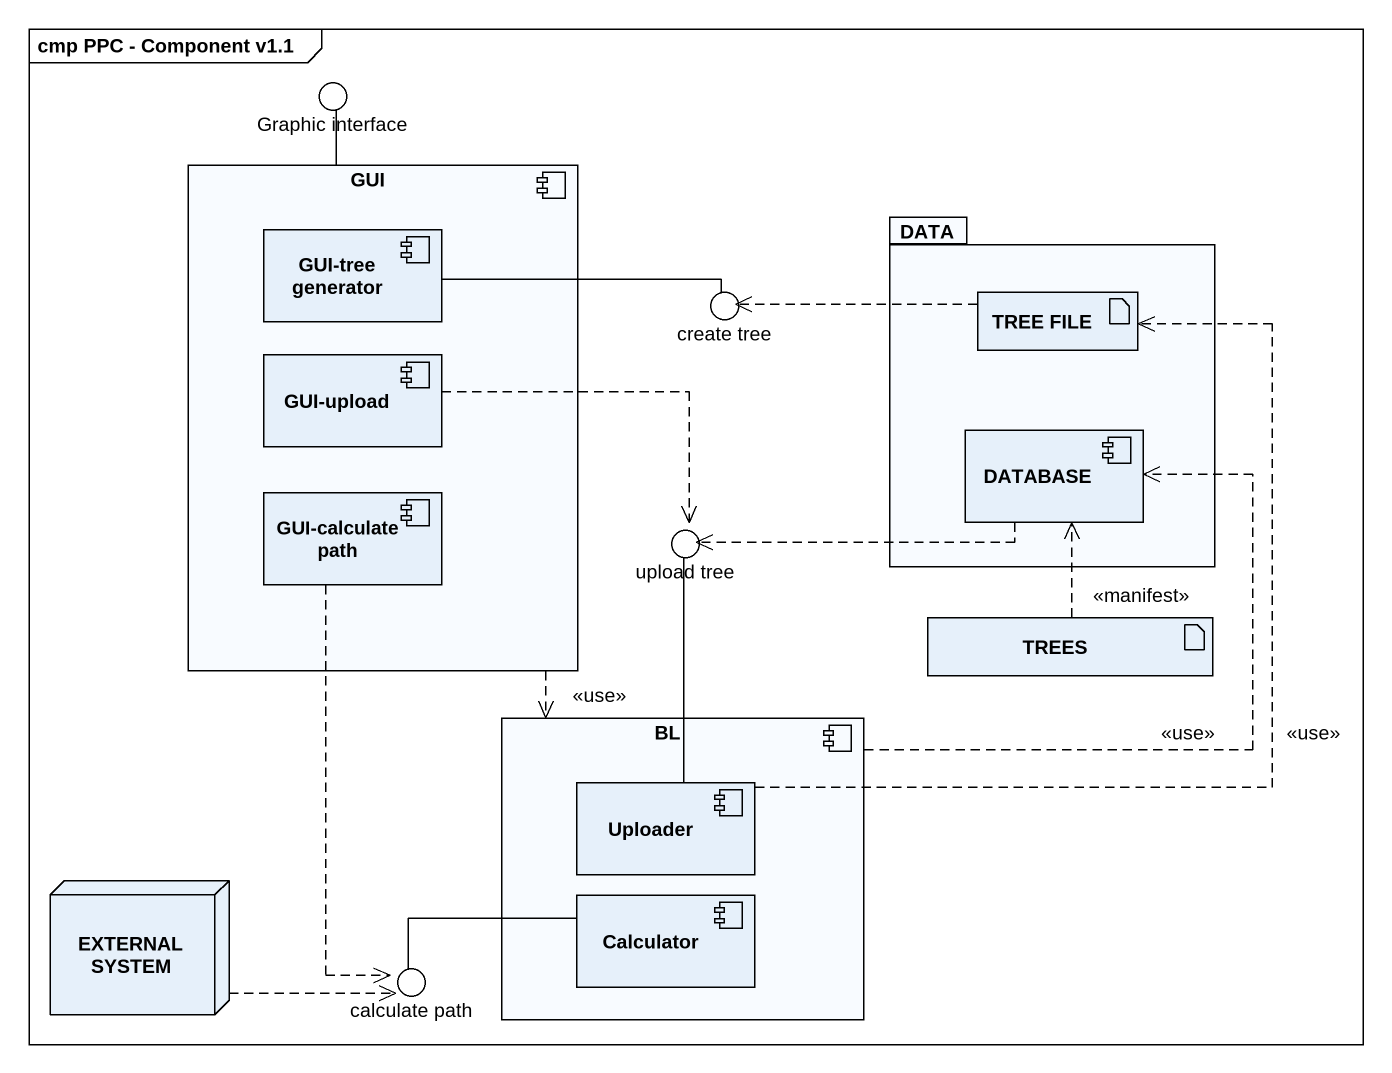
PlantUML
@startuml
mainframe cmp PPC - Component v1.1
() "Graphic interface" as Graphic_interface
component GUI {
  component "GUI-tree generator" as GUI_tree_generator
  component "GUI-upload" as GUI_upload
  component "GUI-calculate path" as GUI_calculate_path
}
package DATA {
  artifact "TREE FILE" as TREE_FILE
  component "DATABASE" as DATABASE_
}
() "create tree" as create_tree
() "upload tree" as upload_tree
artifact TREES
component BL {
  component Uploader
  component Calculator
}
node "EXTERNAL SYSTEM" as EXTERNAL_SYSTEM
() "calculate path" as calculate_path
GUI -up- Graphic_interface
GUI ..> BL : <<use>>
GUI_tree_generator -right- create_tree
TREE_FILE .left.> create_tree
GUI_upload .right.> upload_tree
DATABASE_ .left.> upload_tree
GUI_calculate_path ..> calculate_path
TREES .up.> DATABASE_ : <<manifest>>
BL .up.> DATABASE_ : <<use>>
Uploader .up.> TREE_FILE : <<use>>
Uploader -up- upload_tree
EXTERNAL_SYSTEM .right.> calculate_path
Calculator -left- calculate_path
@enduml
